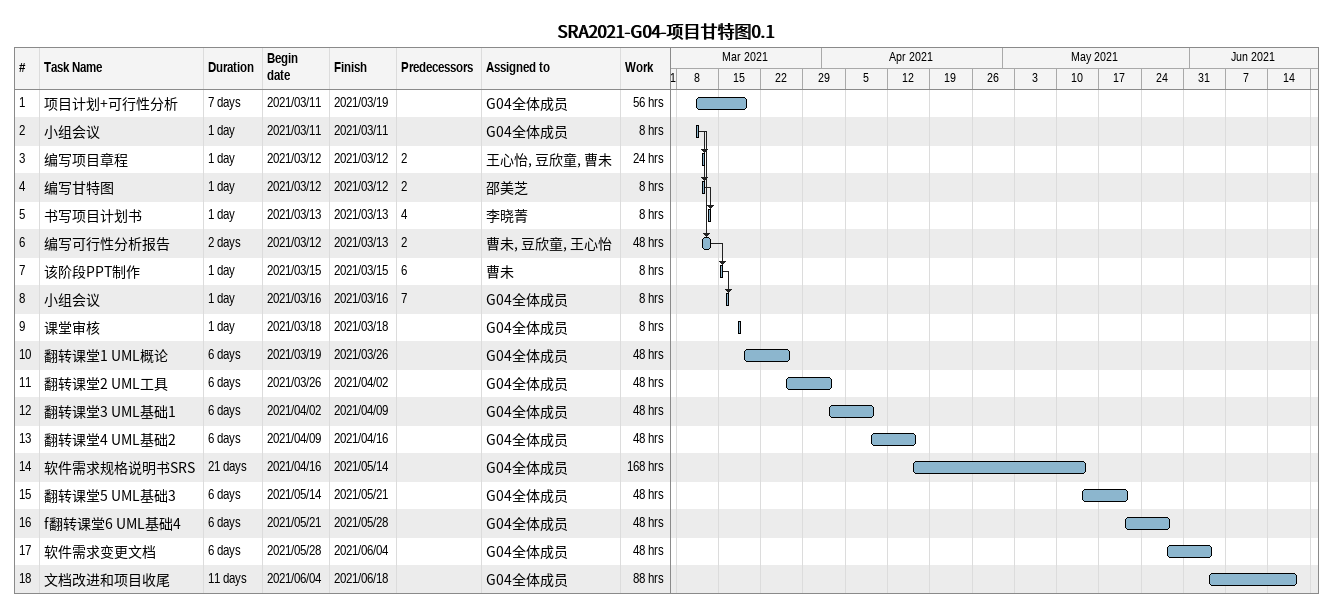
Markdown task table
SRA2021-G04-项目甘特图0.1

| ID | Task | Duration | Start | Finish | Predecessors | Resources | Work (h) |
|---|---|---|---|---|---|---|---|
| 1 | 项目计划+可行性分析 | 7d | 2021-03-11 | 2021-03-19 |  | G04全体成员 | 56 |
| 2 | 小组会议 | 1d | 2021-03-11 | 2021-03-11 |  | G04全体成员 | 8 |
| 3 | 编写项目章程 | 1d | 2021-03-12 | 2021-03-12 | 2 | 王心怡, 豆欣童, 曹未 | 24 |
| 4 | 编写甘特图 | 1d | 2021-03-12 | 2021-03-12 | 2 | 邵美芝 | 8 |
| 5 | 书写项目计划书 | 1d | 2021-03-13 | 2021-03-13 | 4 | 李晓菁 | 8 |
| 6 | 编写可行性分析报告 | 2d | 2021-03-12 | 2021-03-13 | 2 | 曹未, 豆欣童, 王心怡 | 48 |
| 7 | 该阶段PPT制作 | 1d | 2021-03-15 | 2021-03-15 | 6 | 曹未 | 8 |
| 8 | 小组会议 | 1d | 2021-03-16 | 2021-03-16 | 7 | G04全体成员 | 8 |
| 9 | 课堂审核 | 1d | 2021-03-18 | 2021-03-18 |  | G04全体成员 | 8 |
| 10 | 翻转课堂1 UML概论 | 6d | 2021-03-19 | 2021-03-26 |  | G04全体成员 | 48 |
| 11 | 翻转课堂2 UML工具 | 6d | 2021-03-26 | 2021-04-02 |  | G04全体成员 | 48 |
| 12 | 翻转课堂3 UML基础1 | 6d | 2021-04-02 | 2021-04-09 |  | G04全体成员 | 48 |
| 13 | 翻转课堂4 UML基础2 | 6d | 2021-04-09 | 2021-04-16 |  | G04全体成员 | 48 |
| 14 | 软件需求规格说明书SRS | 21d | 2021-04-16 | 2021-05-14 |  | G04全体成员 | 168 |
| 15 | 翻转课堂5 UML基础3 | 6d | 2021-05-14 | 2021-05-21 |  | G04全体成员 | 48 |
| 16 | f翻转课堂6 UML基础4 | 6d | 2021-05-21 | 2021-05-28 |  | G04全体成员 | 48 |
| 17 | 软件需求变更文档 | 6d | 2021-05-28 | 2021-06-04 |  | G04全体成员 | 48 |
| 18 | 文档改进和项目收尾 | 11d | 2021-06-04 | 2021-06-18 |  | G04全体成员 | 88 |
